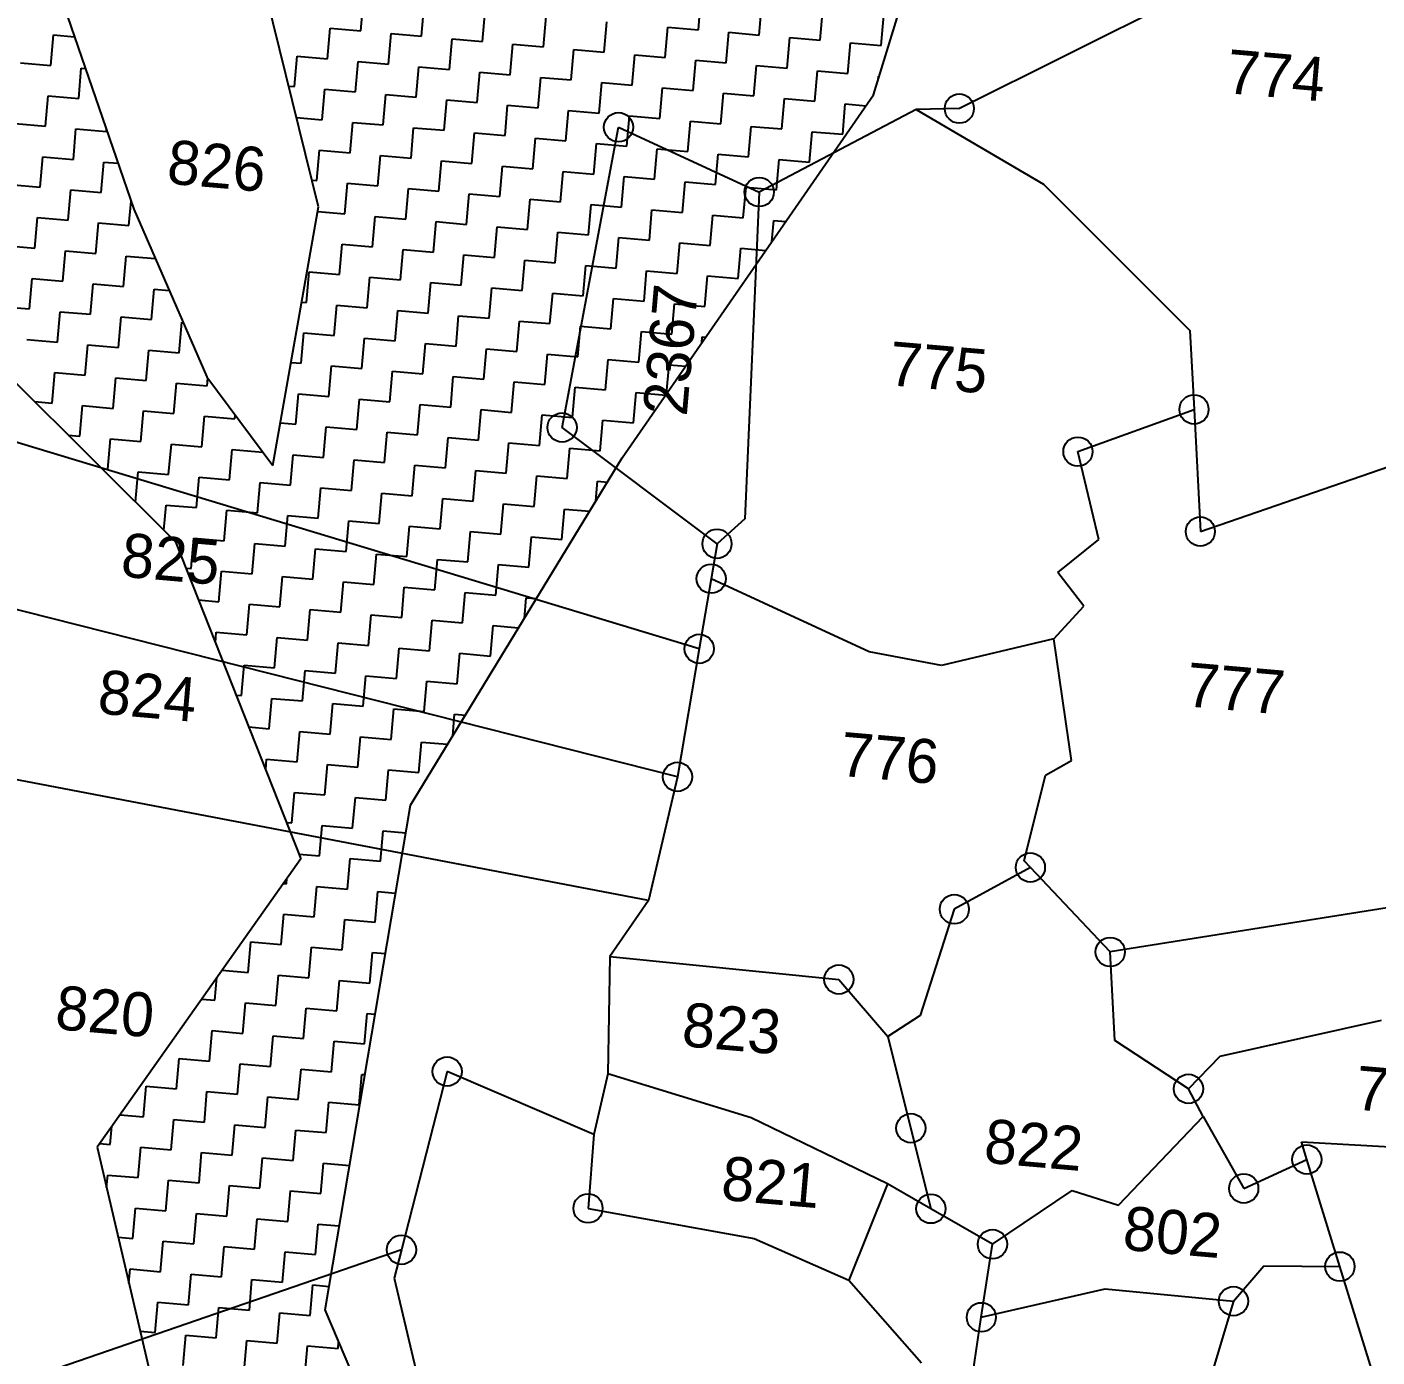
# Model space of a CAD drawing. Header units: metres. Extents: x 302356 to 305648, y 1939949 to 1943623.
# Drawn here: x 302524.2 to 302739.7, y 1942394.8 to 1942607.1 of the extents above; entities that cross this region are included whole.
import ezdxf

# ---------------------------------------------------------------- set-up
doc = ezdxf.new("R2010")
doc.units = ezdxf.units.M
for name, color, linetype in [('POLY_HATCH', 12, 'Continuous'), ('POLY_PARCEL', 6, 'Continuous'), ('TEXT_PARCEL', 7, 'Continuous')]:
    doc.layers.add(name, color=color, linetype=linetype)
doc.styles.add('TEXT_MAP', font='')
doc.styles.get('TEXT_MAP').set_extended_font_data('Kruti Dev 050')

msp = doc.modelspace()

# ---------------------------------------------------------------- linework, layer by layer
for centre in [(302673.03, 1942594.06), (302618.63, 1942591.08), (302641.09, 1942580.74), (302710.49, 1942546.04), (302609.62, 1942543.16), (302691.96, 1942539.3), (302711.5, 1942526.55), (302634.35, 1942524.6), (302633.41, 1942519.02), (302631.51, 1942507.83), (302628.04, 1942487.39), (302684.37, 1942472.93), (302672.23, 1942466.26), (302697.12, 1942459.44), (302653.8, 1942455.05), (302591.27, 1942440.36), (302709.6, 1942437.59), (302665.29, 1942431.31), (302728.5, 1942426.32), (302718.42, 1942421.7), (302613.76, 1942418.52), (302668.49, 1942418.46), (302583.98, 1942411.91), (302678.31, 1942412.79), (302733.78, 1942409.22), (302716.78, 1942403.7), (302676.54, 1942401.13)]:
    msp.add_circle(centre, 2.33)
at = {"layer": 'POLY_HATCH'}
for p, q in [((302659.35, 1942596.27), (302674.3, 1942645.24)), ((302619.23, 1942538.32), (302659.35, 1942596.27)), ((302521.63, 1942551.07), (302547.9, 1942524.92)), ((302585.42, 1942482.87), (302619.23, 1942538.32)), ((302547.9, 1942524.92), (302567.93, 1942474.31)), ((302571.79, 1942402.3), (302585.42, 1942482.87)), ((302567.93, 1942474.31), (302535.41, 1942428.29)), ((302535.41, 1942428.29), (302544.6, 1942388.98)), ((302589.1, 1942361.69), (302571.79, 1942402.3))]:
    msp.add_line(p, q, dxfattribs=at)
at = {"layer": 'POLY_HATCH', "ltscale": 10}
for p, q in [((302570.73, 1942578.37), (302561.5, 1942615.94)), ((302529.53, 1942612.11), (302541.28, 1942577.99)), ((302541.28, 1942577.99), (302552.92, 1942551.24)), ((302563.46, 1942537.08), (302570.73, 1942578.37)), ((302552.92, 1942551.24), (302563.46, 1942537.08))]:
    msp.add_line(p, q, dxfattribs=at)
at = {"layer": 'POLY_HATCH', "linetype": 'Continuous', "ltscale": 10}
for p, q in [((302577.48, 1942606.44), (302577.9, 1942611.3)), ((302587.2, 1942605.6), (302587.62, 1942610.46)), ((302631.37, 1942606.65), (302631.79, 1942611.51)), ((302641.09, 1942605.8), (302641.52, 1942610.66)), ((302596.92, 1942604.75), (302597.34, 1942609.61)), ((302606.64, 1942603.9), (302607.07, 1942608.76)), ((302616.36, 1942603.06), (302616.79, 1942607.92)), ((302650.81, 1942604.96), (302651.24, 1942609.82)), ((302660.54, 1942604.11), (302660.96, 1942608.97)), ((302528.02, 1942600.95), (302528.44, 1942605.81)), ((302528.44, 1942605.81), (302531.8, 1942605.52)), ((302572.19, 1942602.01), (302572.62, 1942606.87)), ((302572.62, 1942606.87), (302577.48, 1942606.44)), ((302581.91, 1942601.16), (302582.34, 1942606.02)), ((302582.34, 1942606.02), (302587.2, 1942605.6)), ((302626.09, 1942602.21), (302626.51, 1942607.07)), ((302626.51, 1942607.07), (302631.37, 1942606.65)), ((302635.81, 1942601.36), (302636.23, 1942606.23)), ((302636.23, 1942606.23), (302641.09, 1942605.8)), ((302591.64, 1942600.31), (302592.06, 1942605.17)), ((302592.06, 1942605.17), (302596.92, 1942604.75)), ((302601.36, 1942599.47), (302601.78, 1942604.33)), ((302601.78, 1942604.33), (302606.64, 1942603.9)), ((302611.08, 1942598.62), (302611.5, 1942603.48)), ((302611.5, 1942603.48), (302616.36, 1942603.06)), ((302645.53, 1942600.52), (302645.95, 1942605.38)), ((302645.95, 1942605.38), (302650.81, 1942604.96)), ((302655.25, 1942599.67), (302655.68, 1942604.53)), ((302655.68, 1942604.53), (302660.54, 1942604.11)), ((302523.16, 1942601.38), (302528.02, 1942600.95)), ((302566.91, 1942597.57), (302567.33, 1942602.43)), ((302567.33, 1942602.43), (302572.19, 1942602.01)), ((302576.63, 1942596.72), (302577.05, 1942601.58)), ((302577.05, 1942601.58), (302581.91, 1942601.16)), ((302620.8, 1942597.77), (302621.23, 1942602.63)), ((302621.23, 1942602.63), (302626.09, 1942602.21)), ((302630.52, 1942596.93), (302630.95, 1942601.79)), ((302630.95, 1942601.79), (302635.81, 1942601.36)), ((302532.46, 1942595.67), (302532.88, 1942600.53)), ((302532.88, 1942600.53), (302533.54, 1942600.47)), ((302586.35, 1942595.87), (302586.77, 1942600.74)), ((302586.77, 1942600.74), (302591.64, 1942600.31)), ((302596.07, 1942595.03), (302596.5, 1942599.89)), ((302596.5, 1942599.89), (302601.36, 1942599.47)), ((302640.25, 1942596.08), (302640.67, 1942600.94)), ((302640.67, 1942600.94), (302645.53, 1942600.52)), ((302649.97, 1942595.23), (302650.39, 1942600.09)), ((302650.39, 1942600.09), (302655.25, 1942599.67)), ((302660.05, 1942598.56), (302660.11, 1942599.25)), ((302660.11, 1942599.25), (302660.26, 1942599.24)), ((302566, 1942597.65), (302566.91, 1942597.57)), ((302571.35, 1942592.28), (302571.77, 1942597.14)), ((302571.77, 1942597.14), (302576.63, 1942596.72)), ((302605.8, 1942594.18), (302606.22, 1942599.04)), ((302606.22, 1942599.04), (302611.08, 1942598.62)), ((302615.52, 1942593.34), (302615.94, 1942598.2)), ((302615.94, 1942598.2), (302620.8, 1942597.77)), ((302625.24, 1942592.49), (302625.66, 1942597.35)), ((302625.66, 1942597.35), (302630.52, 1942596.93)), ((302527.17, 1942591.23), (302527.6, 1942596.09)), ((302527.6, 1942596.09), (302532.46, 1942595.67)), ((302581.07, 1942591.44), (302581.49, 1942596.3)), ((302581.49, 1942596.3), (302586.35, 1942595.87)), ((302590.79, 1942590.59), (302591.21, 1942595.45)), ((302591.21, 1942595.45), (302596.07, 1942595.03)), ((302634.96, 1942591.64), (302635.38, 1942596.5)), ((302635.38, 1942596.5), (302640.25, 1942596.08)), ((302644.68, 1942590.8), (302645.11, 1942595.66)), ((302645.11, 1942595.66), (302649.97, 1942595.23)), ((302654.41, 1942589.95), (302654.83, 1942594.81)), ((302654.83, 1942594.81), (302658.14, 1942594.52)), ((302567.23, 1942592.64), (302571.35, 1942592.28)), ((302600.51, 1942589.74), (302600.93, 1942594.61)), ((302600.93, 1942594.61), (302605.8, 1942594.18)), ((302610.23, 1942588.9), (302610.66, 1942593.76)), ((302610.66, 1942593.76), (302615.52, 1942593.34)), ((302619.96, 1942588.05), (302620.38, 1942592.91)), ((302620.38, 1942592.91), (302625.24, 1942592.49)), ((302522.31, 1942591.65), (302527.17, 1942591.23)), ((302531.61, 1942585.95), (302532.03, 1942590.81)), ((302532.03, 1942590.81), (302536.9, 1942590.39)), ((302536.9, 1942590.39), (302536.92, 1942590.65)), ((302575.78, 1942587), (302576.21, 1942591.86)), ((302576.21, 1942591.86), (302581.07, 1942591.44)), ((302585.51, 1942586.15), (302585.93, 1942591.01)), ((302585.93, 1942591.01), (302590.79, 1942590.59)), ((302629.68, 1942587.2), (302630.1, 1942592.07)), ((302630.1, 1942592.07), (302634.96, 1942591.64)), ((302639.4, 1942586.36), (302639.82, 1942591.22)), ((302639.82, 1942591.22), (302644.68, 1942590.8)), ((302595.23, 1942585.31), (302595.65, 1942590.17)), ((302595.65, 1942590.17), (302600.51, 1942589.74)), ((302604.95, 1942584.46), (302605.37, 1942589.32)), ((302605.37, 1942589.32), (302610.23, 1942588.9)), ((302614.67, 1942583.61), (302615.09, 1942588.47)), ((302615.09, 1942588.47), (302619.96, 1942588.05)), ((302649.12, 1942585.51), (302649.54, 1942590.37)), ((302649.54, 1942590.37), (302654.41, 1942589.95)), ((302526.33, 1942581.51), (302526.75, 1942586.37)), ((302526.75, 1942586.37), (302531.61, 1942585.95)), ((302570.5, 1942582.56), (302570.92, 1942587.42)), ((302570.92, 1942587.42), (302575.78, 1942587)), ((302580.22, 1942581.72), (302580.64, 1942586.58)), ((302580.64, 1942586.58), (302585.51, 1942586.15)), ((302624.39, 1942582.77), (302624.82, 1942587.63)), ((302624.82, 1942587.63), (302629.68, 1942587.2)), ((302634.12, 1942581.92), (302634.54, 1942586.78)), ((302634.54, 1942586.78), (302639.4, 1942586.36)), ((302536.05, 1942580.66), (302536.47, 1942585.52)), ((302536.47, 1942585.52), (302538.75, 1942585.33)), ((302589.94, 1942580.87), (302590.37, 1942585.73)), ((302590.37, 1942585.73), (302595.23, 1942585.31)), ((302599.66, 1942580.02), (302600.09, 1942584.88)), ((302600.09, 1942584.88), (302604.95, 1942584.46)), ((302609.39, 1942579.18), (302609.81, 1942584.04)), ((302609.81, 1942584.04), (302614.67, 1942583.61)), ((302643.84, 1942581.07), (302644.26, 1942585.93)), ((302644.26, 1942585.93), (302649.12, 1942585.51)), ((302521.47, 1942581.93), (302526.33, 1942581.51)), ((302569.69, 1942582.63), (302570.5, 1942582.56)), ((302574.94, 1942577.28), (302575.36, 1942582.14)), ((302575.36, 1942582.14), (302580.22, 1942581.72)), ((302619.11, 1942578.33), (302619.53, 1942583.19)), ((302619.53, 1942583.19), (302624.39, 1942582.77)), ((302628.83, 1942577.48), (302629.25, 1942582.34)), ((302629.25, 1942582.34), (302634.12, 1942581.92)), ((302530.76, 1942576.23), (302531.19, 1942581.09)), ((302531.19, 1942581.09), (302536.05, 1942580.66)), ((302584.66, 1942576.43), (302585.08, 1942581.29)), ((302585.08, 1942581.29), (302589.94, 1942580.87)), ((302594.38, 1942575.58), (302594.8, 1942580.45)), ((302594.8, 1942580.45), (302599.66, 1942580.02)), ((302638.55, 1942576.64), (302638.98, 1942581.5)), ((302638.98, 1942581.5), (302643.84, 1942581.07)), ((302540.49, 1942575.38), (302540.83, 1942579.29)), ((302570.61, 1942577.65), (302574.94, 1942577.28)), ((302604.1, 1942574.74), (302604.53, 1942579.6)), ((302604.53, 1942579.6), (302609.39, 1942579.18)), ((302613.82, 1942573.89), (302614.25, 1942578.75)), ((302614.25, 1942578.75), (302619.11, 1942578.33)), ((302623.55, 1942573.04), (302623.97, 1942577.91)), ((302623.97, 1942577.91), (302628.83, 1942577.48)), ((302525.48, 1942571.79), (302525.9, 1942576.65)), ((302525.9, 1942576.65), (302530.76, 1942576.23)), ((302535.2, 1942570.94), (302535.63, 1942575.8)), ((302535.63, 1942575.8), (302540.49, 1942575.38)), ((302579.37, 1942571.99), (302579.8, 1942576.85)), ((302579.8, 1942576.85), (302584.66, 1942576.43)), ((302589.1, 1942571.15), (302589.52, 1942576.01)), ((302589.52, 1942576.01), (302594.38, 1942575.58)), ((302633.27, 1942572.2), (302633.69, 1942577.06)), ((302633.69, 1942577.06), (302638.55, 1942576.64)), ((302643.12, 1942572.82), (302643.41, 1942576.21)), ((302643.41, 1942576.21), (302645.35, 1942576.04)), ((302598.82, 1942570.3), (302599.24, 1942575.16)), ((302599.24, 1942575.16), (302604.1, 1942574.74)), ((302608.54, 1942569.45), (302608.96, 1942574.31)), ((302608.96, 1942574.31), (302613.82, 1942573.89)), ((302618.26, 1942568.61), (302618.69, 1942573.47)), ((302618.69, 1942573.47), (302623.55, 1942573.04)), ((302520.62, 1942572.21), (302525.48, 1942571.79)), ((302529.92, 1942566.5), (302530.34, 1942571.36)), ((302530.34, 1942571.36), (302535.2, 1942570.94)), ((302574.09, 1942567.56), (302574.51, 1942572.42)), ((302574.51, 1942572.42), (302579.37, 1942571.99)), ((302583.81, 1942566.71), (302584.24, 1942571.57)), ((302584.24, 1942571.57), (302589.1, 1942571.15)), ((302627.98, 1942567.76), (302628.41, 1942572.62)), ((302628.41, 1942572.62), (302633.27, 1942572.2)), ((302637.71, 1942566.91), (302638.13, 1942571.78)), ((302638.13, 1942571.78), (302642.15, 1942571.43)), ((302539.64, 1942565.66), (302540.06, 1942570.52)), ((302540.06, 1942570.52), (302544.71, 1942570.11)), ((302593.53, 1942565.86), (302593.96, 1942570.72)), ((302593.96, 1942570.72), (302598.82, 1942570.3)), ((302603.26, 1942565.02), (302603.68, 1942569.88)), ((302603.68, 1942569.88), (302608.54, 1942569.45)), ((302612.98, 1942564.17), (302613.4, 1942569.03)), ((302613.4, 1942569.03), (302618.26, 1942568.61)), ((302524.63, 1942562.07), (302525.06, 1942566.93)), ((302525.06, 1942566.93), (302529.92, 1942566.5)), ((302568.81, 1942563.12), (302569.23, 1942567.98)), ((302569.23, 1942567.98), (302574.09, 1942567.56)), ((302578.53, 1942562.27), (302578.95, 1942567.13)), ((302578.95, 1942567.13), (302583.81, 1942566.71)), ((302622.7, 1942563.32), (302623.12, 1942568.18)), ((302623.12, 1942568.18), (302627.98, 1942567.76)), ((302632.42, 1942562.48), (302632.85, 1942567.34)), ((302632.85, 1942567.34), (302637.71, 1942566.91)), ((302534.36, 1942561.22), (302534.78, 1942566.08)), ((302534.78, 1942566.08), (302539.64, 1942565.66)), ((302544.08, 1942560.37), (302544.5, 1942565.23)), ((302544.5, 1942565.23), (302546.92, 1942565.02)), ((302588.25, 1942561.42), (302588.67, 1942566.29)), ((302588.67, 1942566.29), (302593.53, 1942565.86)), ((302597.97, 1942560.58), (302598.4, 1942565.44)), ((302598.4, 1942565.44), (302603.26, 1942565.02)), ((302519.77, 1942562.49), (302524.63, 1942562.07)), ((302568.06, 1942563.18), (302568.81, 1942563.12)), ((302573.24, 1942557.83), (302573.67, 1942562.69)), ((302573.67, 1942562.69), (302578.53, 1942562.27)), ((302607.69, 1942559.73), (302608.12, 1942564.59)), ((302608.12, 1942564.59), (302612.98, 1942564.17)), ((302617.42, 1942558.89), (302617.84, 1942563.75)), ((302617.84, 1942563.75), (302622.7, 1942563.32)), ((302627.14, 1942558.04), (302627.56, 1942562.9)), ((302627.56, 1942562.9), (302632.42, 1942562.48)), ((302529.07, 1942556.78), (302529.49, 1942561.64)), ((302529.49, 1942561.64), (302534.36, 1942561.22)), ((302538.79, 1942555.94), (302539.22, 1942560.8)), ((302539.22, 1942560.8), (302544.08, 1942560.37)), ((302582.97, 1942556.99), (302583.39, 1942561.85)), ((302583.39, 1942561.85), (302588.25, 1942561.42)), ((302592.69, 1942556.14), (302593.11, 1942561)), ((302593.11, 1942561), (302597.97, 1942560.58)), ((302548.52, 1942555.09), (302548.94, 1942559.95)), ((302548.94, 1942559.95), (302549.14, 1942559.93)), ((302567.96, 1942553.4), (302568.38, 1942558.26)), ((302568.38, 1942558.26), (302573.24, 1942557.83)), ((302602.41, 1942555.29), (302602.83, 1942560.15)), ((302602.83, 1942560.15), (302607.69, 1942559.73)), ((302612.13, 1942554.45), (302612.56, 1942559.31)), ((302612.56, 1942559.31), (302617.42, 1942558.89)), ((302621.85, 1942553.6), (302622.28, 1942558.46)), ((302622.28, 1942558.46), (302627.14, 1942558.04)), ((302524.21, 1942557.2), (302529.07, 1942556.78)), ((302533.51, 1942551.5), (302533.93, 1942556.36)), ((302533.93, 1942556.36), (302538.79, 1942555.94)), ((302577.68, 1942552.55), (302578.1, 1942557.41)), ((302578.1, 1942557.41), (302582.97, 1942556.99)), ((302587.4, 1942551.7), (302587.83, 1942556.56)), ((302587.83, 1942556.56), (302592.69, 1942556.14)), ((302631.91, 1942556.64), (302632, 1942557.62)), ((302632, 1942557.62), (302632.55, 1942557.57)), ((302543.23, 1942550.65), (302543.65, 1942555.51)), ((302543.65, 1942555.51), (302548.52, 1942555.09)), ((302597.13, 1942550.86), (302597.55, 1942555.72)), ((302597.55, 1942555.72), (302602.41, 1942555.29)), ((302606.85, 1942550.01), (302607.27, 1942554.87)), ((302607.27, 1942554.87), (302612.13, 1942554.45)), ((302616.57, 1942549.16), (302616.99, 1942554.02)), ((302616.99, 1942554.02), (302621.85, 1942553.6)), ((302528.23, 1942547.06), (302528.65, 1942551.92)), ((302528.65, 1942551.92), (302533.51, 1942551.5)), ((302566.36, 1942553.53), (302567.96, 1942553.4)), ((302572.4, 1942548.11), (302572.82, 1942552.97)), ((302572.82, 1942552.97), (302577.68, 1942552.55)), ((302582.12, 1942547.26), (302582.54, 1942552.13)), ((302582.54, 1942552.13), (302587.4, 1942551.7)), ((302626.31, 1942548.55), (302626.71, 1942553.18)), ((302626.71, 1942553.18), (302629.36, 1942552.95)), ((302537.95, 1942546.21), (302538.37, 1942551.07)), ((302538.37, 1942551.07), (302543.23, 1942550.65)), ((302547.67, 1942545.37), (302548.09, 1942550.23)), ((302548.09, 1942550.23), (302552.95, 1942549.8)), ((302552.95, 1942549.8), (302553.06, 1942551.05)), ((302591.84, 1942546.42), (302592.26, 1942551.28)), ((302592.26, 1942551.28), (302597.13, 1942550.86)), ((302601.56, 1942545.57), (302601.99, 1942550.43)), ((302601.99, 1942550.43), (302606.85, 1942550.01)), ((302611.29, 1942544.73), (302611.71, 1942549.59)), ((302611.71, 1942549.59), (302616.57, 1942549.16)), ((302567.11, 1942543.67), (302567.54, 1942548.53)), ((302567.54, 1942548.53), (302572.4, 1942548.11)), ((302576.84, 1942542.83), (302577.26, 1942547.69)), ((302577.26, 1942547.69), (302582.12, 1942547.26)), ((302621.01, 1942543.88), (302621.43, 1942548.74)), ((302621.43, 1942548.74), (302626.16, 1942548.33)), ((302525.41, 1942547.3), (302528.23, 1942547.06)), ((302532.66, 1942541.78), (302533.09, 1942546.64)), ((302533.09, 1942546.64), (302537.95, 1942546.21)), ((302542.38, 1942540.93), (302542.81, 1942545.79)), ((302542.81, 1942545.79), (302547.67, 1942545.37)), ((302586.56, 1942541.98), (302586.98, 1942546.84)), ((302586.98, 1942546.84), (302591.84, 1942546.42)), ((302596.28, 1942541.13), (302596.7, 1942546)), ((302596.7, 1942546), (302601.56, 1942545.57)), ((302552.11, 1942540.08), (302552.53, 1942544.94)), ((302552.53, 1942544.94), (302557.39, 1942544.52)), ((302557.39, 1942544.52), (302557.45, 1942545.16)), ((302564.66, 1942543.89), (302567.11, 1942543.67)), ((302571.55, 1942538.39), (302571.97, 1942543.25)), ((302571.97, 1942543.25), (302576.84, 1942542.83)), ((302606, 1942540.29), (302606.42, 1942545.15)), ((302606.42, 1942545.15), (302611.29, 1942544.73)), ((302615.72, 1942539.44), (302616.15, 1942544.3)), ((302616.15, 1942544.3), (302621.01, 1942543.88)), ((302530.8, 1942541.94), (302532.66, 1942541.78)), ((302537.1, 1942536.49), (302537.52, 1942541.35)), ((302537.52, 1942541.35), (302542.38, 1942540.93)), ((302581.27, 1942537.54), (302581.7, 1942542.4)), ((302581.7, 1942542.4), (302586.56, 1942541.98)), ((302590.99, 1942536.7), (302591.42, 1942541.56)), ((302591.42, 1942541.56), (302596.28, 1942541.13)), ((302546.82, 1942535.64), (302547.25, 1942540.51)), ((302547.25, 1942540.51), (302552.11, 1942540.08)), ((302556.54, 1942534.8), (302556.97, 1942539.66)), ((302556.97, 1942539.66), (302561.83, 1942539.24)), ((302561.83, 1942539.24), (302561.83, 1942539.27)), ((302566.27, 1942533.95), (302566.69, 1942538.81)), ((302566.69, 1942538.81), (302571.55, 1942538.39)), ((302600.72, 1942535.85), (302601.14, 1942540.71)), ((302601.14, 1942540.71), (302606, 1942540.29)), ((302610.44, 1942535), (302610.86, 1942539.86)), ((302610.86, 1942539.86), (302615.72, 1942539.44)), ((302575.99, 1942533.11), (302576.41, 1942537.97)), ((302576.41, 1942537.97), (302581.27, 1942537.54)), ((302585.71, 1942532.26), (302586.13, 1942537.12)), ((302586.13, 1942537.12), (302590.99, 1942536.7)), ((302536.19, 1942536.57), (302537.1, 1942536.49)), ((302541.54, 1942531.24), (302541.96, 1942536.07)), ((302541.96, 1942536.07), (302546.82, 1942535.64)), ((302551.26, 1942530.36), (302551.68, 1942535.22)), ((302551.68, 1942535.22), (302556.54, 1942534.8)), ((302595.43, 1942531.41), (302595.86, 1942536.27)), ((302595.86, 1942536.27), (302600.72, 1942535.85)), ((302605.15, 1942530.57), (302605.58, 1942535.43)), ((302605.58, 1942535.43), (302610.44, 1942535)), ((302615.03, 1942531.43), (302615.3, 1942534.58)), ((302615.3, 1942534.58), (302616.86, 1942534.44)), ((302560.98, 1942529.51), (302561.41, 1942534.37)), ((302561.41, 1942534.37), (302566.27, 1942533.95)), ((302570.7, 1942528.67), (302571.13, 1942533.53)), ((302571.13, 1942533.53), (302575.99, 1942533.11)), ((302580.43, 1942527.82), (302580.85, 1942532.68)), ((302580.85, 1942532.68), (302585.71, 1942532.26)), ((302546.05, 1942526.75), (302546.4, 1942530.78)), ((302546.4, 1942530.78), (302551.26, 1942530.36)), ((302590.15, 1942526.97), (302590.57, 1942531.84)), ((302590.57, 1942531.84), (302595.43, 1942531.41)), ((302599.87, 1942526.13), (302600.29, 1942530.99)), ((302600.29, 1942530.99), (302605.15, 1942530.57)), ((302555.7, 1942525.08), (302556.12, 1942529.94)), ((302556.12, 1942529.94), (302560.98, 1942529.51)), ((302565.42, 1942524.23), (302565.84, 1942529.09)), ((302565.84, 1942529.09), (302570.7, 1942528.67)), ((302575.14, 1942523.38), (302575.57, 1942528.24)), ((302575.57, 1942528.24), (302580.43, 1942527.82)), ((302609.59, 1942525.28), (302610.02, 1942530.14)), ((302610.02, 1942530.14), (302614.03, 1942529.79)), ((302584.86, 1942522.54), (302585.29, 1942527.4)), ((302585.29, 1942527.4), (302590.15, 1942526.97)), ((302594.59, 1942521.69), (302595.01, 1942526.55)), ((302595.01, 1942526.55), (302599.87, 1942526.13)), ((302550.41, 1942520.64), (302550.84, 1942525.5)), ((302550.84, 1942525.5), (302555.7, 1942525.08)), ((302560.14, 1942519.79), (302560.56, 1942524.65)), ((302560.56, 1942524.65), (302565.42, 1942524.23)), ((302569.86, 1942518.95), (302570.28, 1942523.81)), ((302570.28, 1942523.81), (302575.14, 1942523.38)), ((302604.31, 1942520.84), (302604.73, 1942525.7)), ((302604.73, 1942525.7), (302609.59, 1942525.28)), ((302579.58, 1942518.1), (302580, 1942522.96)), ((302580, 1942522.96), (302584.86, 1942522.54)), ((302589.3, 1942517.25), (302589.73, 1942522.11)), ((302589.73, 1942522.11), (302594.59, 1942521.69)), ((302549.56, 1942520.71), (302550.41, 1942520.64)), ((302554.85, 1942515.35), (302555.27, 1942520.22)), ((302555.27, 1942520.22), (302560.14, 1942519.79)), ((302599.02, 1942516.41), (302599.45, 1942521.27)), ((302599.45, 1942521.27), (302604.31, 1942520.84)), ((302564.57, 1942514.51), (302565, 1942519.37)), ((302565, 1942519.37), (302569.86, 1942518.95)), ((302574.3, 1942513.66), (302574.72, 1942518.52)), ((302574.72, 1942518.52), (302579.58, 1942518.1)), ((302584.02, 1942512.81), (302584.44, 1942517.68)), ((302584.44, 1942517.68), (302589.3, 1942517.25)), ((302551.57, 1942515.64), (302554.85, 1942515.35)), ((302593.74, 1942511.97), (302594.16, 1942516.83)), ((302594.16, 1942516.83), (302599.02, 1942516.41)), ((302603.6, 1942512.69), (302603.88, 1942515.98)), ((302603.88, 1942515.98), (302605.52, 1942515.84)), ((302559.29, 1942510.07), (302559.71, 1942514.93)), ((302559.71, 1942514.93), (302564.57, 1942514.51)), ((302569.01, 1942509.22), (302569.43, 1942514.08)), ((302569.43, 1942514.08), (302574.3, 1942513.66)), ((302578.73, 1942508.38), (302579.16, 1942513.24)), ((302579.16, 1942513.24), (302584.02, 1942512.81)), ((302588.46, 1942507.53), (302588.88, 1942512.39)), ((302588.88, 1942512.39), (302593.74, 1942511.97)), ((302598.18, 1942506.68), (302598.6, 1942511.54)), ((302598.6, 1942511.54), (302602.68, 1942511.19)), ((302554.28, 1942508.79), (302554.43, 1942510.49)), ((302554.43, 1942510.49), (302559.29, 1942510.07)), ((302563.73, 1942504.79), (302564.15, 1942509.65)), ((302564.15, 1942509.65), (302569.01, 1942509.22)), ((302573.45, 1942503.94), (302573.87, 1942508.8)), ((302573.87, 1942508.8), (302578.73, 1942508.38)), ((302583.17, 1942503.09), (302583.59, 1942507.95)), ((302583.59, 1942507.95), (302588.46, 1942507.53)), ((302592.89, 1942502.25), (302593.32, 1942507.11)), ((302593.32, 1942507.11), (302598.18, 1942506.68)), ((302558.44, 1942500.35), (302558.87, 1942505.21)), ((302558.87, 1942505.21), (302563.73, 1942504.79)), ((302568.16, 1942499.5), (302568.59, 1942504.36)), ((302568.59, 1942504.36), (302573.45, 1942503.94)), ((302577.89, 1942498.65), (302578.31, 1942503.52)), ((302578.31, 1942503.52), (302583.17, 1942503.09)), ((302587.61, 1942497.81), (302588.03, 1942502.67)), ((302588.03, 1942502.67), (302592.89, 1942502.25)), ((302557.59, 1942500.42), (302558.44, 1942500.35)), ((302562.88, 1942495.06), (302563.3, 1942499.92)), ((302563.3, 1942499.92), (302568.16, 1942499.5)), ((302572.6, 1942494.22), (302573.03, 1942499.08)), ((302573.03, 1942499.08), (302577.89, 1942498.65)), ((302582.32, 1942493.37), (302582.75, 1942498.23)), ((302582.75, 1942498.23), (302587.61, 1942497.81)), ((302592.17, 1942493.94), (302592.47, 1942497.39)), ((302592.47, 1942497.39), (302594.18, 1942497.24)), ((302559.6, 1942495.35), (302562.88, 1942495.06)), ((302567.32, 1942489.78), (302567.74, 1942494.64)), ((302567.74, 1942494.64), (302572.6, 1942494.22)), ((302577.04, 1942488.93), (302577.46, 1942493.79)), ((302577.46, 1942493.79), (302582.32, 1942493.37)), ((302586.76, 1942488.09), (302587.19, 1942492.95)), ((302587.19, 1942492.95), (302591.34, 1942492.59)), ((302562.31, 1942488.51), (302562.46, 1942490.2)), ((302562.46, 1942490.2), (302567.32, 1942489.78)), ((302571.76, 1942484.5), (302572.18, 1942489.36)), ((302572.18, 1942489.36), (302577.04, 1942488.93)), ((302581.48, 1942483.65), (302581.9, 1942488.51)), ((302581.9, 1942488.51), (302586.76, 1942488.09)), ((302566.47, 1942480.06), (302566.9, 1942484.92)), ((302566.9, 1942484.92), (302571.76, 1942484.5)), ((302576.19, 1942479.21), (302576.62, 1942484.07)), ((302576.62, 1942484.07), (302581.48, 1942483.65)), ((302565.63, 1942480.13), (302566.47, 1942480.06)), ((302570.91, 1942474.77), (302571.33, 1942479.63)), ((302571.33, 1942479.63), (302576.19, 1942479.21)), ((302580.63, 1942473.93), (302581.05, 1942478.79)), ((302581.05, 1942478.79), (302584.67, 1942478.47)), ((302567.64, 1942475.06), (302570.91, 1942474.77)), ((302575.35, 1942469.49), (302575.77, 1942474.35)), ((302575.77, 1942474.35), (302580.63, 1942473.93)), ((302565.15, 1942470.38), (302565.63, 1942470.34)), ((302565.63, 1942470.34), (302565.7, 1942471.15)), ((302570.06, 1942465.05), (302570.49, 1942469.91)), ((302570.49, 1942469.91), (302575.35, 1942469.49)), ((302579.79, 1942464.2), (302580.21, 1942469.07)), ((302580.21, 1942469.07), (302583.04, 1942468.82)), ((302564.78, 1942460.61), (302565.2, 1942465.47)), ((302565.2, 1942465.47), (302570.06, 1942465.05)), ((302574.5, 1942459.77), (302574.92, 1942464.63)), ((302574.92, 1942464.63), (302579.79, 1942464.2)), ((302559.49, 1942456.18), (302559.92, 1942461.04)), ((302559.92, 1942461.04), (302564.78, 1942460.61)), ((302569.22, 1942455.33), (302569.64, 1942460.19)), ((302569.64, 1942460.19), (302574.5, 1942459.77)), ((302578.94, 1942454.48), (302579.36, 1942459.34)), ((302579.36, 1942459.34), (302581.41, 1942459.17)), ((302554.21, 1942451.74), (302554.52, 1942455.34)), ((302555.37, 1942456.54), (302559.49, 1942456.18)), ((302563.93, 1942450.89), (302564.36, 1942455.75)), ((302564.36, 1942455.75), (302569.22, 1942455.33)), ((302573.65, 1942450.05), (302574.08, 1942454.91)), ((302574.08, 1942454.91), (302578.94, 1942454.48)), ((302552.11, 1942451.92), (302554.21, 1942451.74)), ((302558.65, 1942446.45), (302559.07, 1942451.31)), ((302559.07, 1942451.31), (302563.93, 1942450.89)), ((302568.37, 1942445.61), (302568.79, 1942450.47)), ((302568.79, 1942450.47), (302573.65, 1942450.05)), ((302578.09, 1942444.76), (302578.52, 1942449.62)), ((302578.52, 1942449.62), (302579.78, 1942449.51)), ((302548.85, 1942447.31), (302548.93, 1942447.3)), ((302548.93, 1942447.3), (302548.94, 1942447.44)), ((302553.36, 1942442.02), (302553.79, 1942446.88)), ((302553.79, 1942446.88), (302558.65, 1942446.45)), ((302563.09, 1942441.17), (302563.51, 1942446.03)), ((302563.51, 1942446.03), (302568.37, 1942445.61)), ((302572.81, 1942440.32), (302573.23, 1942445.18)), ((302573.23, 1942445.18), (302578.09, 1942444.76)), ((302548.08, 1942437.58), (302548.5, 1942442.44)), ((302548.5, 1942442.44), (302553.36, 1942442.02)), ((302557.8, 1942436.73), (302558.23, 1942441.59)), ((302558.23, 1942441.59), (302563.09, 1942441.17)), ((302567.52, 1942435.89), (302567.95, 1942440.75)), ((302567.95, 1942440.75), (302572.81, 1942440.32)), ((302577.25, 1942435.04), (302577.67, 1942439.9)), ((302577.67, 1942439.9), (302578.14, 1942439.86)), ((302542.8, 1942433.14), (302543.22, 1942438)), ((302543.22, 1942438), (302548.08, 1942437.58)), ((302552.52, 1942432.29), (302552.94, 1942437.16)), ((302552.94, 1942437.16), (302557.8, 1942436.73)), ((302562.24, 1942431.45), (302562.66, 1942436.31)), ((302562.66, 1942436.31), (302567.52, 1942435.89)), ((302571.96, 1942430.6), (302572.38, 1942435.46)), ((302572.38, 1942435.46), (302577.25, 1942435.04)), ((302539.07, 1942433.47), (302542.8, 1942433.14)), ((302537.51, 1942428.7), (302537.77, 1942431.63)), ((302547.23, 1942427.86), (302547.66, 1942432.72)), ((302547.66, 1942432.72), (302552.52, 1942432.29)), ((302556.96, 1942427.01), (302557.38, 1942431.87)), ((302557.38, 1942431.87), (302562.24, 1942431.45)), ((302566.68, 1942426.16), (302567.1, 1942431.02)), ((302567.1, 1942431.02), (302571.96, 1942430.6)), ((302535.8, 1942428.85), (302537.51, 1942428.7)), ((302541.95, 1942423.42), (302542.37, 1942428.28)), ((302542.37, 1942428.28), (302547.23, 1942427.86)), ((302551.67, 1942422.57), (302552.09, 1942427.43)), ((302552.09, 1942427.43), (302556.96, 1942427.01)), ((302561.39, 1942421.73), (302561.82, 1942426.59)), ((302561.82, 1942426.59), (302566.68, 1942426.16)), ((302571.12, 1942420.88), (302571.54, 1942425.74)), ((302571.54, 1942425.74), (302575.69, 1942425.38)), ((302536.91, 1942421.85), (302537.09, 1942423.84)), ((302537.09, 1942423.84), (302541.95, 1942423.42)), ((302546.39, 1942418.13), (302546.81, 1942423)), ((302546.81, 1942423), (302551.67, 1942422.57)), ((302556.11, 1942417.29), (302556.53, 1942422.15)), ((302556.53, 1942422.15), (302561.39, 1942421.73)), ((302565.83, 1942416.44), (302566.25, 1942421.3)), ((302566.25, 1942421.3), (302571.12, 1942420.88)), ((302541.1, 1942413.7), (302541.53, 1942418.56)), ((302541.53, 1942418.56), (302546.39, 1942418.13)), ((302550.82, 1942412.85), (302551.25, 1942417.71)), ((302551.25, 1942417.71), (302556.11, 1942417.29)), ((302560.55, 1942412), (302560.97, 1942416.86)), ((302560.97, 1942416.86), (302565.83, 1942416.44)), ((302570.27, 1942411.16), (302570.69, 1942416.02)), ((302570.69, 1942416.02), (302574.06, 1942415.72)), ((302538.77, 1942413.9), (302541.1, 1942413.7)), ((302545.54, 1942408.41), (302545.96, 1942413.27)), ((302545.96, 1942413.27), (302550.82, 1942412.85)), ((302555.26, 1942407.57), (302555.69, 1942412.43)), ((302555.69, 1942412.43), (302560.55, 1942412)), ((302564.98, 1942406.72), (302565.41, 1942411.58)), ((302565.41, 1942411.58), (302570.27, 1942411.16)), ((302540.48, 1942406.59), (302540.68, 1942408.84)), ((302540.68, 1942408.84), (302545.54, 1942408.41)), ((302549.98, 1942403.13), (302550.4, 1942407.99)), ((302550.4, 1942407.99), (302555.26, 1942407.57)), ((302559.7, 1942402.28), (302560.12, 1942407.14)), ((302560.12, 1942407.14), (302564.98, 1942406.72)), ((302569.42, 1942401.44), (302569.85, 1942406.3)), ((302569.85, 1942406.3), (302572.43, 1942406.07)), ((302544.69, 1942398.69), (302545.12, 1942403.55)), ((302545.12, 1942403.55), (302549.98, 1942403.13)), ((302554.42, 1942397.84), (302554.84, 1942402.7)), ((302554.84, 1942402.7), (302559.7, 1942402.28)), ((302564.14, 1942397), (302564.56, 1942401.86)), ((302564.56, 1942401.86), (302569.42, 1942401.44)), ((302542.28, 1942398.9), (302544.69, 1942398.69)), ((302549.13, 1942393.41), (302549.55, 1942398.27)), ((302549.55, 1942398.27), (302554.42, 1942397.84)), ((302558.85, 1942392.56), (302559.28, 1942397.42)), ((302559.28, 1942397.42), (302564.14, 1942397)), ((302568.58, 1942391.71), (302569, 1942396.57)), ((302569, 1942396.57), (302573.86, 1942396.15)), ((302573.86, 1942396.15), (302573.95, 1942397.22))]:
    msp.add_line(p, q, dxfattribs=at)
at = {"layer": 'POLY_PARCEL'}
for p, q in [((302707.65, 1942611.3), (302673.03, 1942594.06)), ((302666.15, 1942593.9), (302641.09, 1942580.74)), ((302673.03, 1942594.06), (302666.15, 1942593.9)), ((302666.15, 1942593.9), (302686.46, 1942582)), ((302609.62, 1942543.16), (302618.63, 1942591.08)), ((302618.63, 1942591.08), (302641.09, 1942580.74)), ((302686.46, 1942582), (302709.84, 1942558.66)), ((302641.09, 1942580.74), (302638.81, 1942528.56)), ((302631.51, 1942507.83), (302458.03, 1942560.29)), ((302709.84, 1942558.66), (302710.49, 1942546.04)), ((302691.96, 1942539.3), (302710.49, 1942546.04)), ((302710.49, 1942546.04), (302711.5, 1942526.55)), ((302634.35, 1942524.6), (302609.62, 1942543.16)), ((302711.5, 1942526.55), (302759.63, 1942543.17)), ((302695.29, 1942525.25), (302691.96, 1942539.3)), ((302628.04, 1942487.39), (302453.43, 1942531.55)), ((302638.81, 1942528.56), (302634.35, 1942524.6)), ((302634.35, 1942524.6), (302633.41, 1942519.02)), ((302688.73, 1942520.01), (302695.29, 1942525.25)), ((302692.91, 1942514.61), (302688.73, 1942520.01)), ((302633.41, 1942519.02), (302631.51, 1942507.83)), ((302658.63, 1942507.33), (302633.41, 1942519.02)), ((302688.09, 1942509.42), (302692.91, 1942514.61)), ((302688.09, 1942509.42), (302670.17, 1942505.17)), ((302690.96, 1942489.99), (302688.09, 1942509.42)), ((302631.51, 1942507.83), (302628.04, 1942487.39)), ((302670.17, 1942505.17), (302658.63, 1942507.33)), ((302623.42, 1942467.68), (302448.68, 1942501.04)), ((302686.78, 1942487.65), (302690.96, 1942489.99)), ((302628.04, 1942487.39), (302623.42, 1942467.68)), ((302683.36, 1942474), (302686.78, 1942487.65)), ((302684.37, 1942472.93), (302672.23, 1942466.26)), ((302684.37, 1942472.93), (302683.36, 1942474)), ((302697.12, 1942459.44), (302684.37, 1942472.93)), ((302623.42, 1942467.68), (302617.25, 1942458.74)), ((302672.23, 1942466.26), (302666.76, 1942449.3)), ((302748.61, 1942467.63), (302697.12, 1942459.44)), ((302697.86, 1942445.33), (302697.12, 1942459.44)), ((302617.25, 1942458.74), (302616.93, 1942439.99)), ((302617.25, 1942458.74), (302653.8, 1942455.05)), ((302653.8, 1942455.05), (302661.63, 1942445.97)), ((302666.76, 1942449.3), (302661.63, 1942445.97)), ((302714.69, 1942442.82), (302740.43, 1942448.56)), ((302661.63, 1942445.97), (302668.49, 1942418.46)), ((302709.6, 1942437.59), (302697.86, 1942445.33)), ((302709.6, 1942437.59), (302714.69, 1942442.82)), ((302591.27, 1942440.36), (302583.98, 1942411.91)), ((302614.67, 1942430.32), (302591.27, 1942440.36)), ((302616.93, 1942439.99), (302614.67, 1942430.32)), ((302639.78, 1942432.95), (302616.93, 1942439.99)), ((302711.95, 1942433.18), (302709.6, 1942437.59)), ((302698.41, 1942419.03), (302711.95, 1942433.18)), ((302711.95, 1942433.18), (302718.42, 1942421.7)), ((302661.58, 1942422.44), (302639.78, 1942432.95)), ((302614.67, 1942430.32), (302613.76, 1942418.52)), ((302728.5, 1942426.32), (302727.63, 1942429.16)), ((302727.63, 1942429.16), (302761, 1942427.26)), ((302718.42, 1942421.7), (302728.5, 1942426.32)), ((302733.78, 1942409.22), (302728.5, 1942426.32)), ((302661.58, 1942422.44), (302655.37, 1942407.05)), ((302668.49, 1942418.46), (302661.58, 1942422.44)), ((302678.31, 1942412.79), (302691.04, 1942421.35)), ((302691.04, 1942421.35), (302698.41, 1942419.03)), ((302613.76, 1942418.52), (302640.3, 1942413.72)), ((302678.31, 1942412.79), (302668.49, 1942418.46)), ((302583.98, 1942411.91), (302489.33, 1942379.33)), ((302583.98, 1942411.91), (302582.82, 1942407.38)), ((302640.3, 1942413.72), (302655.37, 1942407.05)), ((302676.54, 1942401.13), (302678.31, 1942412.79)), ((302582.82, 1942407.38), (302588.49, 1942383.29)), ((302716.78, 1942403.7), (302721.62, 1942409.34)), ((302721.62, 1942409.34), (302733.78, 1942409.22)), ((302741.01, 1942385.79), (302733.78, 1942409.22)), ((302655.37, 1942407.05), (302667, 1942393.87)), ((302676.54, 1942401.13), (302696.33, 1942405.68)), ((302696.33, 1942405.68), (302716.78, 1942403.7)), ((302716.78, 1942403.7), (302713.08, 1942391.3)), ((302675.17, 1942392.11), (302676.54, 1942401.13))]:
    msp.add_line(p, q, dxfattribs=at)

# ---------------------------------------------------------------- texts
at = {"layer": 'TEXT_PARCEL', "style": 'TEXT_MAP'}
for s, rotation, p in [('774', 355.0239, (302715.48, 1942596.54)), ('826', 355.0239, (302546.39, 1942582.11)), ('2367', 85.0239, (302629.51, 1942544.83)), ('775', 355.0239, (302661.6, 1942549.92)), ('825', 355.0239, (302539.04, 1942519.38)), ('824', 355.0239, (302535.34, 1942497.52)), ('777', 355.0239, (302709.04, 1942498.67)), ('776', 355.0239, (302653.81, 1942487.58)), ('820', 355.0239, (302528.55, 1942447.14)), ('823', 355.0239, (302628.58, 1942444.43)), ('782', 355.0239, (302736.04, 1942434.31)), ('822', 355.0239, (302676.8, 1942425.84)), ('821', 355.0239, (302634.85, 1942419.9)), ('802', 355.0239, (302698.96, 1942411.93))]:
    msp.add_text(s, height=7.026, rotation=rotation, dxfattribs=at).set_placement(p)

doc.saveas('drawing.dxf')
